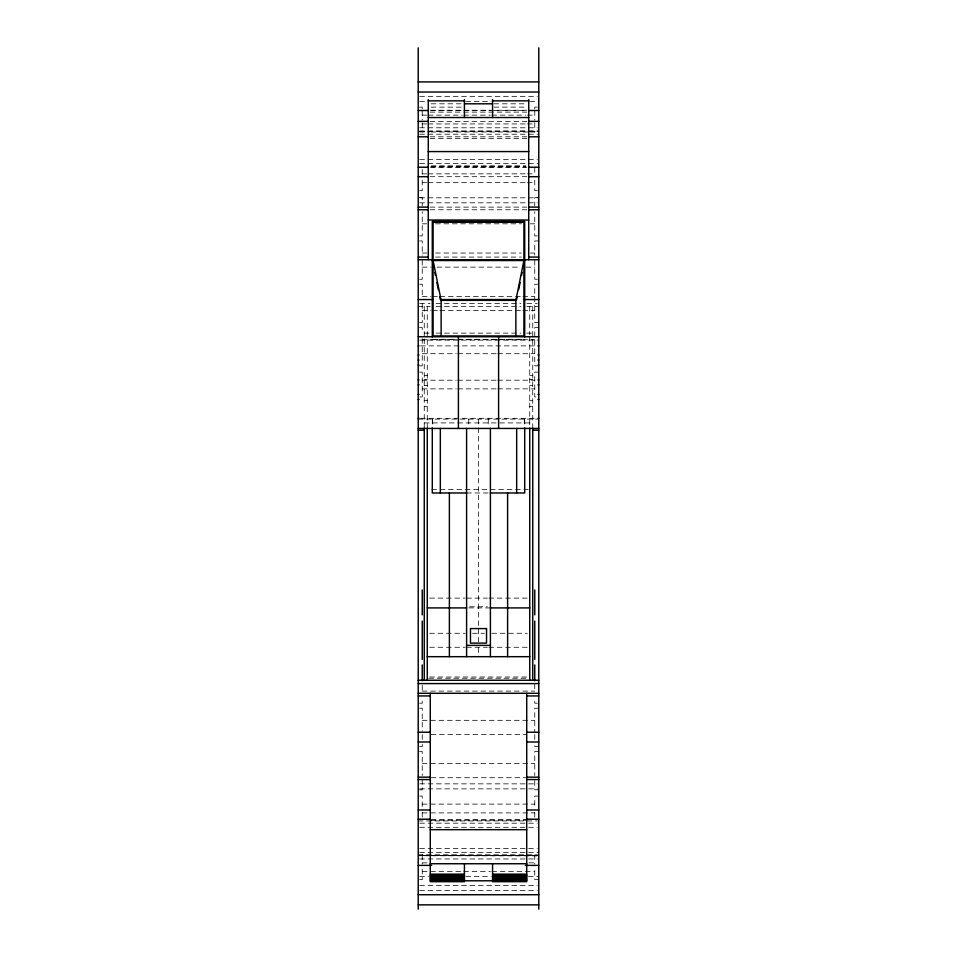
<?xml version="1.0" encoding="UTF-8"?>
<svg xmlns="http://www.w3.org/2000/svg" width="957" height="957" viewBox="0 0 957 957"><rect width="100%" height="100%" fill="white"/><g stroke="black" fill="none" stroke-linecap="round" stroke-linejoin="round"><path stroke-width="0.72" stroke-dasharray="4.79 3.59" d="M419.704 96.346L537.296 96.346M419.704 101.37L427.145 101.37M465.844 101.37L491.156 101.37M529.855 101.37L538.779 101.37M431.164 103.811L462.985 103.811M494.015 103.811L525.836 103.811M419.561 107.112L422.24 107.112L422.24 108.775M431.164 107.136L462.985 107.136M494.015 107.136L525.836 107.136M537.439 107.112L534.76 107.112L534.76 108.775M430.124 110.246L526.876 110.246M431.164 110.498L462.985 110.498M464.432 110.498L491.085 110.498M494.015 110.498L525.836 110.498M430.124 112.113L526.876 112.113M422.24 115.139L426.678 115.139M428.162 115.139L462.219 115.139M463.69 115.139L490.343 115.139M491.826 115.139L525.883 115.139M527.355 115.139L534.76 115.139M430.124 121.372L526.876 121.372M422.24 123.943L426.678 123.943M428.162 123.943L525.883 123.943M527.355 123.943L534.76 123.943M419.704 127.795L537.296 127.795M419.561 131.061L538.779 130.942M419.704 131.241L538.779 131.241M419.561 131.982L429.645 131.982M431.117 131.982L528.838 131.982M530.322 131.982L538.779 131.982M419.704 134.219L538.779 134.219M430.124 136.803L526.876 136.803M430.124 138.346L526.876 138.346M419.704 159.46L537.296 159.46M419.704 163.587L538.779 163.587M431.117 165.824L525.883 165.824M431.117 166.745L525.883 166.745M431.117 166.865L525.883 166.865M430.124 167.224L526.876 167.224M422.24 173.863L426.678 173.863M428.162 173.863L525.883 173.863M527.355 173.863L534.76 173.863M430.124 176.698L526.876 176.698M422.24 182.667L426.678 182.667M428.162 182.667L525.883 182.667M527.355 182.667L534.76 182.667M419.561 190.694L422.24 190.694L422.24 177.823M537.439 190.694L534.76 190.694L534.76 177.823M419.561 197.62L422.24 197.62L422.24 205.875M538.779 197.62L534.76 197.62L534.76 205.875M419.704 197.812L538.779 197.812M419.704 202.824L537.296 202.824M430.124 207.119L526.876 207.119M430.124 209.774L526.876 209.774M422.24 223.818L426.678 223.818M435.567 223.818L521.433 223.818M530.322 223.818L534.76 223.818M419.561 235.924L422.24 235.924L422.24 211.82M537.439 235.924L534.76 235.924L534.76 211.82M419.561 240.937L422.24 240.937L422.24 255.136M538.779 240.937L534.76 240.937L534.76 255.136M422.24 253.043L426.678 253.043M435.567 253.043L521.433 253.043M530.322 253.043L534.76 253.043M435.65 257.074L521.35 257.074M422.24 267.135L431.117 267.135M437.05 267.135L519.95 267.135M525.883 267.135L534.76 267.135M419.561 279.241L422.24 279.241L422.24 260.089M537.439 279.241L534.76 279.241L534.76 260.089M419.561 284.253L422.24 284.253L422.24 297.567M538.779 284.253L534.76 284.253L534.76 322.557L538.779 322.557M422.24 296.359L431.117 296.359M432.6 296.359L438.521 296.359M440.005 296.359L514.029 296.359M515.512 296.359L521.433 296.359M522.917 296.359L534.76 296.359M419.704 303.369L430.124 303.369M436.081 303.369L520.919 303.369M526.876 303.369L537.296 303.369M418.221 306.36L430.231 306.36M436.081 306.36L520.919 306.36M526.769 306.36L538.779 306.36M422.24 310.451L431.117 310.451M432.6 310.451L438.521 310.451M440.005 310.451L514.029 310.451M515.512 310.451L521.433 310.451M522.917 310.451L534.76 310.451M419.561 322.557L422.24 322.557L422.24 300.929M419.561 327.569L422.24 327.569L422.24 333.18M538.779 327.569L534.76 327.569L534.76 365.873L538.779 365.873M424.25 333.12L430.231 333.12M436.177 333.12L520.823 333.12M526.769 333.12L532.75 333.12M433.09 339.304L523.91 339.304M422.24 339.735L456.286 339.735M457.769 339.735L496.264 339.735M497.748 339.735L534.76 339.735M419.621 340.106L538.779 340.106M420.506 345.884L536.494 345.884M422.24 353.707L456.286 353.707M457.769 353.707L496.264 353.707M497.748 353.707L534.76 353.707M419.561 365.873L422.24 365.873L422.24 338.3M419.561 372.106L422.24 372.106L422.24 396.976L419.561 396.976M538.779 372.106L534.76 372.106L534.76 396.976L538.779 396.976M424.25 375.587L427.265 375.587M529.735 375.587L532.75 375.587M424.25 379.379L427.265 379.379M529.735 379.379L532.75 379.379M422.24 380.204L456.286 380.204M457.769 380.204L496.264 380.204M497.748 380.204L534.76 380.204M424.25 385.408L427.265 385.408M529.735 385.408L532.75 385.408M422.24 388.877L456.286 388.877M457.769 388.877L496.264 388.877M497.748 388.877L534.76 388.877M424.25 400.528L427.265 400.528M529.735 400.528L532.75 400.528M424.25 406.558L427.265 406.558M529.735 406.558L532.75 406.558M420.506 418.305L536.494 418.305M418.221 419.106L538.779 419.106M424.25 422.922L532.75 422.922M431.715 489.434L522.343 489.434M523.802 489.434L528.252 489.434M466.597 492.975L490.403 492.975M429.645 598.113L465.174 598.113M466.657 598.113L487.388 598.113M488.86 598.113L527.355 598.113M469.612 606.774L487.388 606.774M468.751 607.91L490.403 607.91M429.645 633.271L465.174 633.271M472.579 633.271L484.421 633.271M491.826 633.271L527.355 633.271M429.645 647.255L465.174 647.255M466.657 647.255L487.388 647.255M488.86 647.255L527.355 647.255M429.645 677.006L527.355 677.006M428.748 678.238L528.252 678.238M422.24 691.098L534.76 691.098M419.561 703.204L422.24 703.204L422.24 697.593M537.439 703.204L534.76 703.204L534.76 697.593M419.561 708.216L422.24 708.216L422.24 731.088M538.779 708.216L534.76 708.216L534.76 732.32M422.24 720.322L534.76 720.322M431.117 734.414L525.883 734.414M419.561 746.52L422.24 746.52L422.24 743.948M538.779 746.52L534.76 746.52L534.76 743.948M419.561 751.532L422.24 751.532L422.24 775.637M538.779 751.532L534.76 751.532L534.76 775.637M422.24 763.638L534.76 763.638M431.117 777.73L525.883 777.73M419.704 783.855L537.296 783.855M419.704 788.867L537.296 788.867M419.561 789.836L422.24 789.836L422.24 780.266M538.779 789.836L534.76 789.836L534.76 780.266M419.561 796.068L422.24 796.068L422.24 808.509M538.779 796.068L534.76 796.068L534.76 808.509M422.24 804.107L534.76 804.107M422.24 812.9L534.76 812.9M431.117 819.898L525.883 819.898M431.117 820.017L525.883 820.017M418.221 820.939L537.439 820.939M419.704 823.187L537.296 823.187M419.704 827.303L537.296 827.303M419.704 848.416L537.296 848.416M419.704 852.543L538.779 852.543M418.221 854.78L537.439 854.78M419.704 855.522L537.296 855.522M419.704 858.967L537.296 858.967M422.24 862.855L428.162 862.855M528.838 862.855L534.76 862.855M422.24 871.588L462.219 871.588M463.69 871.588L490.343 871.588M491.826 871.588L534.76 871.588M419.704 876.516L428.64 876.516M465.844 876.516L491.156 876.516M528.36 876.516L538.779 876.516M419.561 879.662L422.24 879.662L422.24 867.221M538.779 879.662L534.76 879.662L534.76 867.221M419.704 885.404L537.296 885.404M419.704 890.429L537.296 890.429M534.76 110.749L534.76 119.984M534.76 122.759L534.76 131.982M534.76 167.487L534.76 175.047M534.76 684.052L534.76 691.313M534.76 734.629L534.76 740.909M534.76 812.314L534.76 817.302M534.76 854.78L534.76 864.004M532.75 306.36L532.75 430.172M529.735 306.36L529.735 334.711M529.735 336.194L529.735 427.408M524.711 419.094L524.711 426.487M524.28 419.094L524.28 428.437M488.249 419.094L488.249 426.487M478.5 419.094L478.5 426.487M478.5 427.958L478.5 641.896M478.5 647.805L478.5 653.727M468.751 419.094L468.751 426.487M432.72 419.094L432.72 427.109M432.289 419.094L432.289 426.487M427.265 306.36L427.265 427.408M424.25 306.36L424.25 337.689M424.25 338.981L424.25 430.172M422.24 110.749L422.24 119.984M422.24 122.759L422.24 131.982M422.24 169.461L422.24 175.047M422.24 685.296L422.24 691.313M422.24 734.629L422.24 740.909M422.24 812.314L422.24 817.302M422.24 854.78L422.24 864.004M538.779 855.702L418.221 855.702L538.779 855.833"/><path stroke-width="1.44" d="M515.871 336.421L515.871 300.366L523.91 260.531L433.09 260.531L441.129 300.366L441.129 336.421M517.247 296.718L516.672 299.565L440.328 299.565L439.753 296.718M518.682 289.6L520.118 282.494M521.553 275.377L522.127 272.53M523.563 265.424L524.711 259.73M418.221 81.919L538.779 81.919M418.221 92.028L538.779 92.028M428.269 100.856L464.432 100.856M492.568 100.856L528.731 100.856M464.432 103.811L492.568 103.811M418.221 110.498L428.269 110.498M528.731 110.498L538.779 110.498M428.269 117.532L528.731 117.532M418.221 121.372L428.269 121.372M528.731 121.372L538.779 121.372M418.221 136.803L428.269 136.803M528.731 136.803L538.779 136.803M428.269 151.577L528.731 151.577M418.221 167.224L428.269 167.224M528.731 167.224L538.779 167.224M418.221 176.698L428.269 176.698M528.731 176.698L538.779 176.698M418.221 207.119L428.269 207.119M528.731 207.119L538.779 207.119M418.221 209.774L428.269 209.774M528.731 209.774L538.779 209.774M428.269 220.026L528.731 220.026M418.221 257.074L428.269 257.074M528.731 257.074L538.779 257.074M418.221 259.73L538.779 259.73M418.221 299.565L432.959 299.565M524.041 299.565L538.779 299.565M441.129 300.366L515.871 300.366M433.09 335.943L523.91 335.943M418.221 336.756L538.779 336.756M418.221 345.884L419.022 345.884M537.978 345.884L538.779 345.884M418.221 355.011L419.022 355.011M537.978 355.011L538.779 355.011M418.221 360.023L419.022 360.023M537.978 360.023L538.779 360.023M418.221 365.036L419.022 365.036M537.978 365.036L538.779 365.036M418.221 379.881L419.022 379.881M537.978 379.881L538.779 379.881M418.221 384.893L419.022 384.893M537.978 384.893L538.779 384.893M418.221 394.404L419.022 394.404M537.978 394.404L538.779 394.404M418.221 399.416L419.022 399.416M537.978 399.416L538.779 399.416M418.221 418.305L419.022 418.305M537.978 418.305L538.779 418.305M418.221 428.437L538.779 428.437M418.221 430.172L424.25 430.172M532.75 430.172L538.779 430.172M466.597 492.975L432.289 492.975L432.289 427.958M490.403 492.975L524.711 492.975L524.711 427.958M427.265 607.91L466.597 607.91M490.403 607.91L529.735 607.91M466.597 645.389L490.403 645.389M427.265 656.681L529.735 656.681M418.221 680.248L538.779 680.248M418.221 683.585L538.779 683.585M418.221 693.287L538.779 693.287M418.221 695.942L430.279 695.942M526.721 695.942L538.779 695.942M418.221 732.213L430.279 732.213M526.721 732.213L538.779 732.213M418.221 741.998L430.279 741.998M526.721 741.998L538.779 741.998M418.221 777.156L430.279 777.156M526.721 777.156L538.779 777.156M418.221 779.548L430.279 779.548M526.721 779.548L538.779 779.548M418.221 809.981L430.279 809.981M526.721 809.981L538.779 809.981M418.221 819.204L430.279 819.204M526.721 819.204L538.779 819.204M430.279 829.683L526.721 829.683M430.279 863.74L526.721 863.74M418.221 865.391L431.643 865.391M525.357 865.391L538.779 865.391M430.279 874.148L464.432 874.148M492.568 874.148L526.721 874.148M430.279 875.488L464.432 875.488M492.568 875.488L526.721 875.488M430.279 876.779L464.432 876.779M492.568 876.779L526.721 876.779M430.279 878.036L464.432 878.036M492.568 878.036L526.721 878.036M430.279 879.244L464.432 879.244M492.568 879.244L526.721 879.244M430.279 880.416L464.432 880.416M492.568 880.416L526.721 880.416M464.432 880.799L492.568 880.799M418.221 894.735L538.779 894.735M418.221 904.855L538.779 904.855M432.289 259.73L433.437 265.424M434.873 272.53L435.447 275.377M436.882 282.494L438.318 289.6M538.779 47.85L538.779 909.15M534.76 590.002L534.76 614.884M534.76 621.117L534.76 659.421M534.76 664.9L534.76 680.75M532.75 428.054L532.75 680.248M529.735 428.018L529.735 680.248M528.731 99.588L528.731 259.73M526.721 693.287L526.721 881.684L492.568 881.684L492.568 863.74M524.711 337.127L524.711 221.522L432.289 221.522L432.289 337.127M523.91 336.326L523.91 222.323L433.09 222.323L433.09 336.326M516.672 428.437L516.672 492.975M507.617 492.975L507.617 656.681M498.597 336.756L498.597 428.437M492.568 99.588L492.568 117.532M490.403 428.437L490.403 656.681M466.597 428.437L466.597 656.681M464.432 99.588L464.432 117.532M464.432 863.74L464.432 881.684L430.279 881.684L430.279 693.287M458.403 336.756L458.403 428.437M449.383 492.975L449.383 656.681M440.328 428.437L440.328 492.975M428.269 99.588L428.269 259.73M427.265 428.018L427.265 680.248M424.25 428.054L424.25 680.248M422.24 590.002L422.24 614.884M422.24 621.117L422.24 659.421M422.24 664.9L422.24 680.75M418.221 47.85L418.221 909.15M486.539 628.582L470.461 628.582L470.461 643.116L486.539 643.116L486.539 628.582"/></g></svg>
